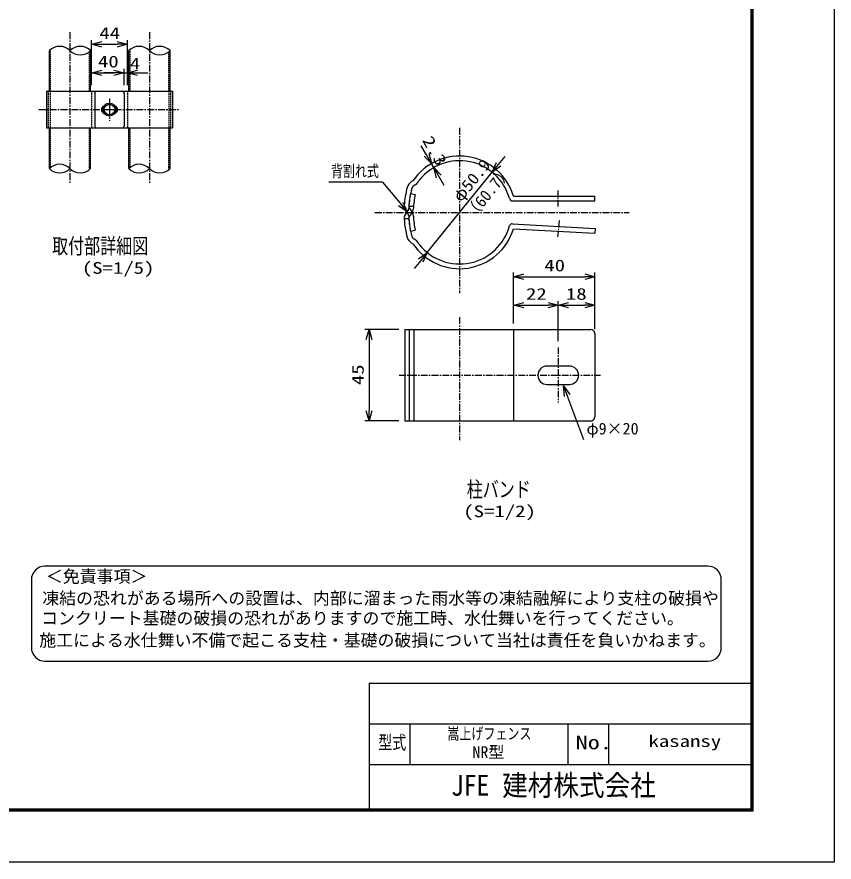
# Model space of a CAD drawing. Units: millimetres, scale not verified, with parts at other scales. Extents: x -4455 to 4455, y -3150 to 3150.
# Drawn here: x 1440 to 4455, y -3150 to -33 of the extents above; entities that cross this region are included whole.
import ezdxf
from ezdxf.enums import TextEntityAlignment as Align

# ---------------------------------------------------------------- set-up
doc = ezdxf.new("R2010")
doc.units = ezdxf.units.MM
doc.header["$LTSCALE"] = 20
doc.linetypes.add('USER1', pattern=[0.375, 0.25, -0.125])
doc.linetypes.add('USER2', pattern=[2, 1.25, -0.25, 0.25, -0.25])
for name, color, linetype, lineweight in [('0-0_net', 2, 'Continuous', 25), ('0-1_0', 7, 'Continuous', 25), ('0-8_center', 2, 'USER2', 25), ('0-C_10', 4, 'Continuous', 25), ('0-D_CENTLN-L', 2, 'USER2', 25), ('1-1_D-TTL-TXT', 2, 'Continuous', 25)]:
    doc.layers.add(name, color=color, linetype=linetype, lineweight=lineweight)
doc.layers.add('0-E_WAKU', color=7, linetype='Continuous')
doc.styles.add('ＭＳ ゴシック', font='')
doc.styles.get('ＭＳ ゴシック').set_extended_font_data('MS Gothic')

# ---------------------------------------------------------------- blocks, each defined once
blk = doc.blocks.new('_Open30')
at = {"layer": '0-1_0', "color": 2}
blk.add_line((0, 0), (-20, 0), dxfattribs=at)
blk.add_lwpolyline([(-20, 5.36), (0, 0), (-20, -5.36)], dxfattribs=at)

msp = doc.modelspace()

# ---------------------------------------------------------------- linework, layer by layer
at = {"layer": '0-0_net', "color": 1}
for p, q in [((1715.49, -284.53), (1715.49, -118.8)), ((1847.49, -284.53), (1847.49, -118.8)), ((1715.49, -284.53), (1715.49, -223.8)), ((1835.49, -284.53), (1835.49, -223.8)), ((1835.49, -284.53), (1835.49, -223.8)), ((1847.49, -284.53), (1847.49, -223.8))]:
    msp.add_line(p, q, dxfattribs=at)
at = {"layer": '0-0_net'}
for p, q in [((1752.99, -133.8), (1809.99, -133.8)), ((1752.99, -238.8), (1797.99, -238.8)), ((1797.99, -238.8), (1760.49, -238.8)), ((1835.49, -238.8), (1847.49, -238.8)), ((1884.99, -238.8), (1922.49, -238.8))]:
    msp.add_line(p, q, dxfattribs=at)
at = {"layer": '0-0_net', "color": 3}
for p, q in [((3478.5, -1320.6), (3396, -1320.6)), ((3362.25, -1354.35), (3362.45, -1354.35)), ((3362.25, -1354.35), (3362.45, -1354.35)), ((3512.25, -1354.35), (3512.45, -1354.35)), ((3512.25, -1354.35), (3512.45, -1354.35)), ((3396, -1388.1), (3478.5, -1388.1))]:
    msp.add_line(p, q, dxfattribs=at)
for centre, radius, start, end in [((1764.99, -374.53), 13.5, 105.82662, 180), ((1797.99, -374.53), 13.5, 0, 74.17338), ((1764.99, -374.53), 13.5, 180, 254.17338), ((1797.99, -374.53), 13.5, 285.82662, 0), ((3396, -1354.35), 33.75, 90, 180), ((3478.5, -1354.35), 33.75, 0, 90), ((3396, -1354.35), 33.75, 180, 270), ((3478.5, -1354.35), 33.75, 270, 0)]:
    msp.add_arc(centre, radius, start, end, dxfattribs=at)
at = {"layer": '0-1_0', "color": 3, "linetype": 'USER1'}
for p, q in [((1564.47, -307.03), (1564.47, -152.77)), ((1857.34, -307.03), (1857.34, -152.77)), ((1707.27, -307.03), (1707.27, -161.29)), ((2000.14, -307.03), (2000.14, -161.29)), ((1564.47, -587.77), (1564.47, -442.03)), ((1707.27, -596.29), (1707.27, -442.03)), ((1857.34, -587.77), (1857.34, -442.03)), ((2000.14, -596.29), (2000.14, -442.03))]:
    msp.add_line(p, q, dxfattribs=at)
at = {"layer": '0-1_0', "color": 3}
for p, q in [((1559.67, -307.03), (1559.67, -157.03)), ((1712.07, -307.03), (1712.07, -157.03)), ((1852.54, -307.03), (1852.54, -157.03)), ((2004.94, -307.03), (2004.94, -157.03)), ((1559.67, -592.03), (1559.67, -442.03)), ((1712.07, -592.03), (1712.07, -442.03)), ((1852.54, -592.03), (1852.54, -442.03)), ((2004.94, -592.03), (2004.94, -442.03)), ((3532.01, -1592.53), (3457.64, -1396.1))]:
    msp.add_line(p, q, dxfattribs=at)
at = {"layer": '0-1_0'}
for p, q in [((1548.99, -307.03), (2013.99, -307.03)), ((1548.99, -307.03), (1548.99, -442.03)), ((2013.99, -307.03), (2013.99, -442.03)), ((1727.49, -313.03), (1727.49, -436.03)), ((1835.49, -313.03), (1835.49, -436.03)), ((1548.99, -442.03), (2013.99, -442.03)), ((2789.41, -642.52), (2878.25, -749.52)), ((2901.31, -637.26), (2895.98, -640.34)), ((2909.46, -652.47), (2904.6, -655.28)), ((2892.36, -684.08), (2909.23, -687.65)), ((3268.76, -711.36), (3572.55, -711.36)), ((3272.55, -694.11), (3572.55, -694.11)), ((3572.55, -711.36), (3572.55, -694.11)), ((2891.27, -742.75), (2892.89, -744.36)), ((2879.07, -752.11), (2880.69, -750.49)), ((2879.07, -754.94), (2880.69, -756.56)), ((2891.27, -764.31), (2892.89, -762.69)), ((3268.65, -796.29), (3573.38, -812.82)), ((2892.36, -822.97), (2909.23, -819.4)), ((3272.25, -813.94), (3571.82, -830)), ((3573.38, -812.82), (3571.82, -830)), ((2901.1, -869.67), (2895.98, -866.71)), ((2909.46, -854.58), (2904.6, -851.78)), ((2871.16, -1185.6), (3557.25, -1185.6)), ((2871.16, -1185.6), (2871.16, -1523.1)), ((3272.25, -1185.6), (3272.25, -1523.1)), ((3572.25, -1200.6), (3572.25, -1508.1)), ((2871.16, -1523.1), (3557.25, -1523.1)), ((2739.89, -2490.05), (2739.89, -2955.05)), ((2739.89, -2490.05), (4147.5, -2490.05)), ((2739.89, -2640.05), (4147.5, -2640.05)), ((2889.89, -2640.05), (2889.89, -2790.05)), ((3472.5, -2640.05), (3472.5, -2790.05)), ((3622.5, -2640.05), (3622.5, -2790.05)), ((2739.89, -2790.05), (4147.5, -2790.05))]:
    msp.add_line(p, q, dxfattribs=at)
at = {"layer": '0-1_0', "color": 4, "linetype": 'USER1'}
for p, q in [((1555.89, -307.03), (1555.89, -442.03)), ((1562.79, -307.03), (1562.79, -442.03)), ((1715.49, -307.03), (1715.49, -442.03)), ((1847.49, -307.03), (1847.49, -442.03)), ((2000.19, -307.03), (2000.19, -442.03)), ((2007.09, -307.03), (2007.09, -442.03))]:
    msp.add_line(p, q, dxfattribs=at)
at = {"layer": '0-1_0', "color": 2}
for p, q in [((2950.85, -541.13), (2932.1, -508.66)), ((3217.31, -576.52), (3240.93, -547.39)), ((2978.23, -588.55), (2969.6, -573.61)), ((2953.43, -901.83), (3193.68, -605.64)), ((2996.98, -621.02), (3015.73, -653.5)), ((2789.41, -642.52), (2591.39, -642.52)), ((2929.8, -930.95), (2906.18, -960.07)), ((3309.75, -990.77), (3534.75, -990.77)), ((3309.75, -1095.77), (3399.75, -1095.77)), ((3474.75, -1095.77), (3534.75, -1095.77)), ((2739.13, -1223.1), (2739.13, -1485.6))]:
    msp.add_line(p, q, dxfattribs=at)
at = {"layer": '0-1_0', "color": 1}
for p, q in [((2950.12, -584.86), (2956.61, -581.11)), ((2958.74, -599.8), (2965.24, -596.05)), ((3272.25, -1163.1), (3272.25, -975.77)), ((3572.25, -1180.17), (3572.25, -975.77)), ((3272.25, -1163.1), (3272.25, -1080.77)), ((3437.25, -1228.92), (3437.25, -1080.77)), ((3437.25, -1228.92), (3437.25, -1080.77)), ((3572.25, -1183.92), (3572.25, -1080.77)), ((2848.66, -1185.6), (2724.13, -1185.6)), ((2848.66, -1523.1), (2724.13, -1523.1))]:
    msp.add_line(p, q, dxfattribs=at)
at = {"layer": '0-1_0', "color": 4}
for p, q in [((2887.69, -1185.6), (2887.69, -1523.1)), ((2904.94, -1185.6), (2904.94, -1523.1))]:
    msp.add_line(p, q, dxfattribs=at)
at = {"layer": '0-1_0', "color": 3}
msp.add_lwpolyline([(-4455, 3149.95), (4455, 3149.95), (4455, -3150.05), (-4455, -3150.05)], close=True, dxfattribs=at)
at = {"layer": '0-1_0'}
for points in [[(-4155, 2962.45), (4155, 2962.45), (4155, -2962.55), (-4155, -2962.55)], [(-4153.13, 2960.58), (4153.12, 2960.58), (4153.12, -2960.67), (-4153.13, -2960.67)], [(-4151.25, 2958.7), (4151.25, 2958.7), (4151.25, -2958.8), (-4151.25, -2958.8)], [(-4149.38, 2956.83), (4149.37, 2956.83), (4149.37, -2956.92), (-4149.38, -2956.92)], [(-4147.5, 2954.95), (4147.5, 2954.95), (4147.5, -2955.05), (-4147.5, -2955.05)]]:
    msp.add_lwpolyline(points, close=True, dxfattribs=at)
for radius in [24, 19.5]:
    msp.add_circle((1781.49, -374.53), radius, dxfattribs=at)
at = {"layer": '0-1_0', "color": 3}
for centre, start, end in [((1597.77, -195.13), 45, 135), ((1673.97, -195.13), 45, 135), ((1890.64, -195.13), 45, 135), ((1966.84, -195.13), 45, 135), ((1673.97, -118.93), 225, 315), ((1966.84, -118.93), 225, 315), ((1597.77, -630.13), 45, 135), ((1597.77, -553.93), 225, 315), ((1673.97, -553.93), 225, 315), ((1890.64, -630.13), 45, 135), ((1890.64, -553.93), 225, 315), ((1966.84, -553.93), 225, 315)]:
    msp.add_arc(centre, 53.88, start, end, dxfattribs=at)
at = {"layer": '0-1_0'}
for centre, radius, start, end in [((1733.49, -313.03), 6, 90, 180), ((1829.49, -313.03), 6, 0, 90), ((1733.49, -436.03), 6, 180, 270), ((1829.49, -436.03), 6, 270, 0), ((3073.48, -753.53), 207.75, 16.61866, 145.96895), ((3073.56, -753.73), 190.69, 15.83904, 141.43179), ((2913.23, -670.22), 34.5, 120, 165.56163), ((2892.21, -622.59), 34.5, 300, 339.19486), ((3236.8, -753.53), 368.62, 165.56163, 176.05686), ((3236.8, -753.53), 351.38, 168.60068, 177.63166), ((3236.8, -753.53), 351.38, 165.56163, 176.05686), ((2913.23, -670.22), 17.25, 120, 165.56163), ((3236.8, -753.53), 334.12, 168.62961, 177.63166), ((3269.27, -698.76), 12.61, 193.4251, 267.66961), ((2903.47, -730.55), 34.5, 176.05686, 225), ((2868.49, -738.29), 17.25, 315, 357.63166), ((2903.47, -730.55), 17.25, 176.05686, 225), ((2868.49, -738.29), 34.5, 315, 357.63166), ((2868.49, -768.76), 34.5, 2.36834, 45), ((2903.47, -776.5), 34.5, 135, 183.94314), ((3236.8, -753.53), 368.62, 183.94314, 194.43837), ((2868.49, -768.76), 17.25, 2.36834, 45), ((3236.8, -753.53), 351.38, 182.36834, 191.39932), ((2903.47, -776.5), 17.25, 135, 183.94314), ((3236.8, -753.53), 351.38, 183.94314, 194.43837), ((3236.8, -753.53), 334.12, 182.36834, 191.37039), ((3073.48, -753.53), 190.5, 218.53425, 345.13338), ((3267.63, -807.49), 11.25, 84.80719, 153.10221), ((2913.23, -836.84), 17.25, 194.43837, 240), ((3073.48, -753.53), 207.75, 214.03105, 343.09511), ((2913.23, -836.84), 34.5, 194.43837, 240), ((2892.21, -884.46), 34.5, 20.80514, 60), ((3557.25, -1200.6), 15, 0, 90), ((3557.25, -1508.1), 15, 270, 0)]:
    msp.add_arc(centre, radius, start, end, dxfattribs=at)
at = {"layer": '0-8_center'}
for p, q in [((1781.49, -348.54), (1781.49, -400.53)), ((1755.5, -374.53), (1807.49, -374.53)), ((3437.55, -732.39), (3437.55, -672.73)), ((3440.53, -784.1), (3435.08, -844.06))]:
    msp.add_line(p, q, dxfattribs=at)
at = {"layer": '0-C_10'}
for p, q in [((2886.38, -731.08), (2903.68, -731.08)), ((2868.65, -776.08), (2885.92, -776.08))]:
    msp.add_line(p, q, dxfattribs=at)
at = {"layer": '0-D_CENTLN-L'}
for p, q in [((1635.87, -89.3), (1635.87, -645.09)), ((1928.74, -89.3), (1928.74, -645.09)), ((1781.49, -333.36), (1781.49, -415.71)), ((1521.27, -374.53), (2041.72, -374.53)), ((3073.48, -442.35), (3073.48, -1051.33)), ((2760.92, -753.53), (3698.45, -753.53)), ((3073.48, -1140.3), (3073.48, -1593.46)), ((3437.25, -1251.42), (3437.25, -1455)), ((2850, -1354.35), (3593.7, -1354.35))]:
    msp.add_line(p, q, dxfattribs=at)
at = {"layer": '1-1_D-TTL-TXT'}
for p, q in [((3988.92, -2058.71), (1543.37, -2058.71)), ((1493.37, -2108.71), (1493.37, -2358.71)), ((4038.92, -2358.71), (4038.92, -2108.71)), ((1543.37, -2408.71), (3988.92, -2408.71))]:
    msp.add_line(p, q, dxfattribs=at)
for centre, start, end in [((1543.37, -2108.71), 90, 180), ((3988.92, -2108.71), 0, 90), ((1543.37, -2358.71), 180, 270), ((3988.92, -2358.71), 270, 0)]:
    msp.add_arc(centre, 50, start, end, dxfattribs=at)

# ---------------------------------------------------------------- block references
at = {"layer": '0-0_net', "xscale": 1.875, "yscale": 1.875, "rotation": 180}
for p in [(1715.49, -133.8), (1715.49, -238.8), (1847.49, -238.8)]:
    msp.add_blockref('_Open30', p, dxfattribs=at)
at = {"layer": '0-0_net', "xscale": 1.875, "yscale": 1.875}
for p in [(1847.49, -133.8), (1835.49, -238.8), (1835.49, -238.8)]:
    msp.add_blockref('_Open30', p, dxfattribs=at)
at = {"layer": '0-1_0', "xscale": 1.875, "yscale": 1.875}
for p, rotation in [((2969.6, -573.61), 300), ((2978.23, -588.55), 120), ((3193.68, -605.64), 230.95203), ((2879.84, -751.45), 309.70085), ((2953.43, -901.83), 50.95203), ((3272.25, -990.77), 180), ((3272.25, -1095.77), 180), ((3437.25, -1095.77), 180), ((2739.13, -1185.6), 90), ((3456.76, -1393.76), 110.73649), ((2739.13, -1523.1), 270)]:
    msp.add_blockref('_Open30', p, dxfattribs=dict(at, rotation=rotation))
for p in [(3572.25, -990.77), (3437.25, -1095.77), (3572.25, -1095.77)]:
    msp.add_blockref('_Open30', p, dxfattribs=at)

# ---------------------------------------------------------------- texts
at = {"layer": '0-0_net', "color": 3, "style": 'ＭＳ ゴシック', "width": 1.3}
for s, p in [('44', (1744.16, -127.13)), ('40', (1739.07, -232.13)), ('4', (1856.68, -239.63))]:
    msp.add_text(s, height=43.26, dxfattribs=at).set_placement(p, align=Align.BOTTOM_LEFT)
at = {"layer": '0-1_0', "color": 3, "style": 'ＭＳ ゴシック'}
for s, height, rotation, width, p in [('2.3', 43.26, 300, 1.3, (2922.72, -494.06)), ('φ50.9', 43.3, 50.952, 1.1, (3088.02, -726.88)), ('45', 43.26, 90, 1.3, (2732.46, -1390.78))]:
    msp.add_text(s, height=height, rotation=rotation, dxfattribs=dict(at, width=width)).set_placement(p, align=Align.BOTTOM_LEFT)
for s, height, width, p in [('背割れ式', 43.26, 0.75, (2598.46, -635.85)), ('取付部詳細図', 57.77, 0.75, (1569.87, -923.78)), ('(S=1/5)', 43.26, 1.3, (1679.64, -993.14)), ('40', 43.26, 1.3, (3385.82, -984.09)), ('22', 43.26, 1.3, (3318.32, -1089.09)), ('18', 43.26, 1.3, (3465.59, -1089.09)), ('柱バンド', 57.77, 0.75, (3099.52, -1821.42)), ('(S=1/2)', 43.26, 1.3, (3086.89, -1890.78))]:
    msp.add_text(s, height=height, dxfattribs=dict(at, width=width)).set_placement(p, align=Align.BOTTOM_LEFT)
msp.add_text('（60.7）', height=43.3, rotation=50.96, dxfattribs=at).set_placement((3130.91, -793.08), align=Align.BOTTOM_LEFT)
msp.add_text('φ9×20', height=43.3, dxfattribs=at).set_placement((3541.54, -1585.85), align=Align.BOTTOM_LEFT)
at = {"layer": '0-1_0', "style": 'ＭＳ ゴシック'}
for s, width, p in [('型式', 0.75, (2773.32, -2748.94)), ('No.', 1.3, (3501.42, -2748.94))]:
    msp.add_text(s, height=50.51, dxfattribs=dict(at, width=width)).set_placement(p, align=Align.BOTTOM_LEFT)
at = {"layer": '0-E_WAKU', "style": 'ＭＳ ゴシック'}
for s, height, width, p in [('嵩上げフェンス', 43.3, 0.75, (3028.2, -2710.6)), ('kasansy', 43.3, 1.3, (3770.25, -2738.37)), ('JFE 建材株式会社', 76.97, 0.9, (3041.67, -2928.38))]:
    msp.add_text(s, height=height, dxfattribs=dict(at, width=width)).set_placement(p, align=Align.BOTTOM_LEFT)
msp.add_text('NR型', height=43.3, dxfattribs=at).set_placement((3120.54, -2778.94), align=Align.BOTTOM_LEFT)
at = {"layer": '1-1_D-TTL-TXT', "color": 7, "style": 'ＭＳ ゴシック'}
for s, p in [('＜免責事項＞ \u3000\u3000', (1547.07, -2132.89)), ('凍結の恐れがある場所への設置は、内部に溜まった雨水等の凍結融解により支柱の破損や', (1533.55, -2213.39)), ('コンクリート基礎の破損の恐れがありますので施工時、水仕舞いを行ってください。', (1529.44, -2286.81)), ('施工による水仕舞い不備で起こる支柱・基礎の破損について当社は責任を負いかねます。 ', (1522.45, -2368.3))]:
    msp.add_text(s, height=45.75, dxfattribs=at).set_placement(p, align=Align.BOTTOM_LEFT)

doc.saveas('drawing.dxf')
